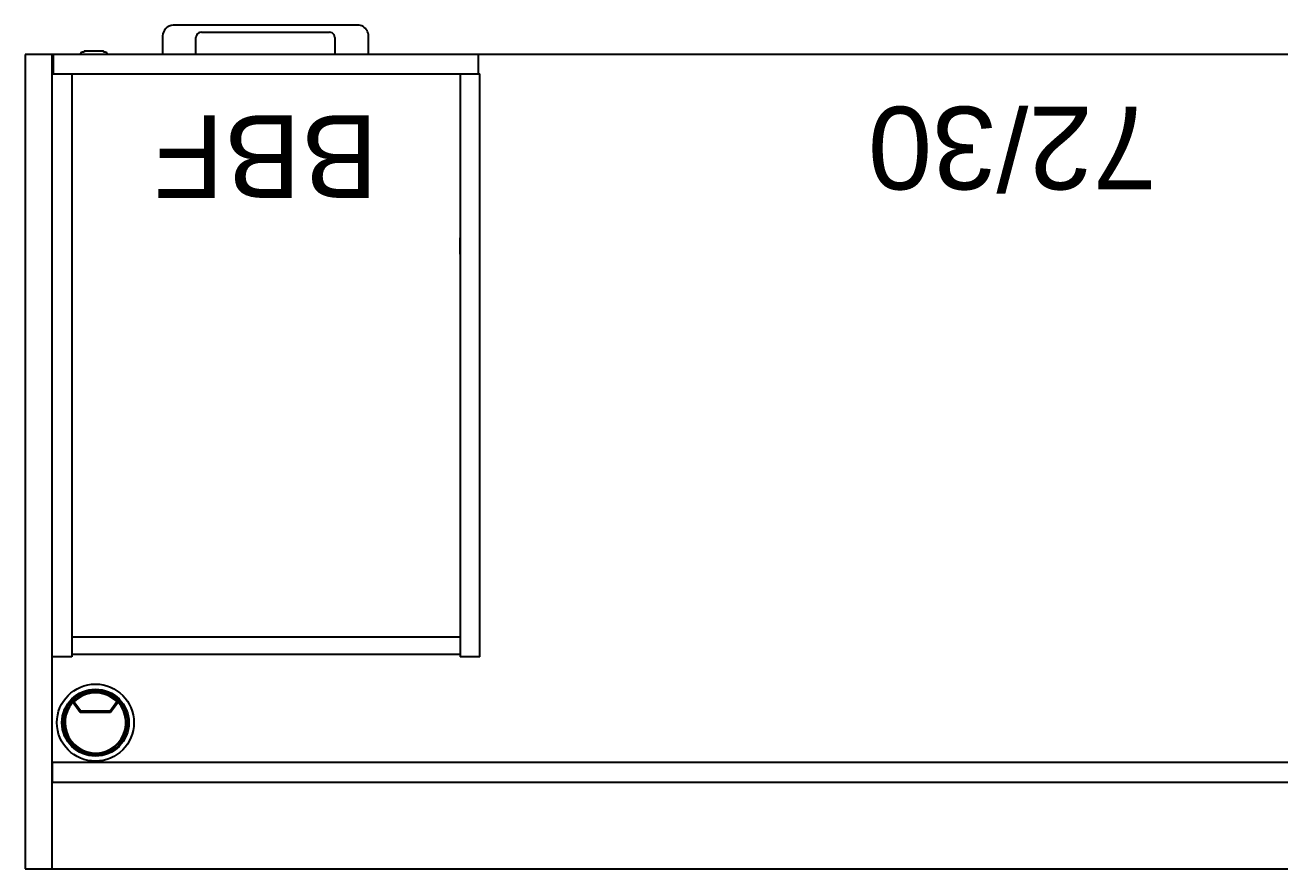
# Model space of a CAD drawing. Header units: inches. Extents: x 14 to 610, y 9 to 600.
# Drawn here: x 431.85 to 477.38, y 502.5 to 533.11 of the extents above; entities that cross this region are included whole.
import ezdxf
from ezdxf.enums import TextEntityAlignment as Align

# ---------------------------------------------------------------- set-up
doc = ezdxf.new("R2010")
doc.units = ezdxf.units.IN
doc.header["$MEASUREMENT"] = 0
doc.layers.add('A-FURN', color=7, linetype='Continuous')
doc.styles.get("Standard").update_dxf_attribs({"font": 'arial.ttf'})

# ---------------------------------------------------------------- blocks, each defined once
blk = doc.blocks.new('P_5CLDS7230HW')
at = {"layer": 'A-FURN', "color": 5}
for p, q in [((71.654, 0), (0, 0)), ((70.669, 0), (70.669, -29.546)), ((71.654, -29.546), (71.654, 0)), ((70.669, -3.15), (0.984, -3.15)), ((70.669, -3.858), (70.669, -3.15)), ((0.984, -3.858), (70.669, -3.858)), ((68.269, -6.059), (68.549, -5.679)), ((68.321, -6.056), (68.569, -5.719)), ((68.549, -5.679), (69.652, -5.679)), ((68.569, -5.719), (69.632, -5.719)), ((69.632, -5.719), (69.881, -6.056)), ((69.652, -5.679), (69.932, -6.059)), ((0, -29.546), (71.654, -29.546))]:
    blk.add_line(p, q, dxfattribs=at)
for radius in [1.398, 1.215, 1.201, 1.181]:
    blk.add_circle((69.101, -5.305), radius, dxfattribs=at)
for radius, start, end in [(1.122, 317.7888, 222.2112), (1.102, 0, 222.0048), (1.102, 317.9952, 0), (1.122, 222.2112, 317.7888), (1.102, 222.0048, 317.9952), (1.083, 223.9116, 316.0884)]:
    blk.add_arc((69.101, -5.305), radius, start, end, dxfattribs=at)
blk.add_text('72/30', height=3, dxfattribs=at).set_placement((35.827, -26.15), align=Align.MIDDLE_CENTER)
blk.add_attdef('CAPTG', text='', height=2.5, dxfattribs=at).set_placement((-7342.095, 217.775, -0.512), align=Align.CENTER)
at = {"layer": 'A-FURN', "color": 5, "flags": 1}
for tag in ['CAPPN', 'CAPPD', 'CAPMG', 'CAPMC', 'CAPGC', 'CAPALIAS1', 'CAPALIAS2', 'CAPALIAS3', 'CAPBLDG', 'CAPFLOOR', 'CAPDEPT', 'CAPPERSON', 'CAPPL', 'CAPQT', 'CAPDH']:
    blk.add_attdef(tag, (0, 0), '', height=0.001, dxfattribs=at)
blk = doc.blocks.new('P_5CLBBF22HW')
at = {"layer": 'A-FURN', "color": 5}
for p, q in [((-15.512, 21.85), (-14.803, 21.85)), ((-15.512, 21.85), (-15.512, 0.709)), ((-14.803, 0.709), (-14.803, 21.85)), ((-14.803, 21.772), (-0.709, 21.772)), ((-0.709, 21.85), (0, 21.85)), ((-0.709, 0.709), (-0.709, 21.85)), ((0, 21.85), (0, 0.709)), ((-14.803, 21.142), (-0.709, 21.142)), ((-14.803, 7.244), (-14.803, 6.654)), ((0, 0.709), (-15.512, 0.709)), ((-15.472, 0.709), (-15.472, 0)), ((-0.039, 0), (-0.039, 0.709)), ((-15.472, 0), (-0.039, 0)), ((-11.476, 0), (-11.476, -0.669)), ((-10.256, -0.608), (-10.256, 0)), ((-5.217, 0), (-5.217, -0.608)), ((-3.996, -0.669), (-3.996, 0)), ((-1.925, -0.079), (-1.865, -0.079)), ((-1.865, -0.106), (-1.865, -0.079)), ((-1.849, -0.122), (-1.172, -0.122)), ((-1.156, -0.079), (-1.098, -0.079)), ((-1.156, -0.106), (-1.156, -0.079)), ((-5.413, -0.804), (-10.059, -0.804)), ((-11.083, -1.063), (-4.39, -1.063))]:
    blk.add_line(p, q, dxfattribs=at)
blk.add_lwpolyline([(-2.004, 0), (-1.02, 0)], dxfattribs=at)
for centre, radius, start, end in [((-1.925, 0), 0.0787, 180, 270), ((-1.098, 0), 0.0787, 270, 0), ((-1.849, -0.106), 0.0157, 180, 270), ((-1.172, -0.106), 0.0157, 270, 0), ((-11.083, -0.669), 0.394, 180, 240), ((-10.059, -0.608), 0.197, 180, 240), ((-10.059, -0.608), 0.197, 240, 270), ((-5.413, -0.608), 0.197, 270, 300), ((-5.413, -0.608), 0.197, 300, 360), ((-4.55, -0.576), 0.561, 319.7922, 350.4156), ((-11.083, -0.669), 0.394, 240, 270), ((-4.39, -0.711), 0.352, 270, 319.7922)]:
    blk.add_arc(centre, radius, start, end, dxfattribs=at)
blk.add_text('BBF', height=3, dxfattribs=at).set_placement((-7.756, 3.709), align=Align.MIDDLE_CENTER)
blk.add_attdef('CAPTG', text='', height=2.5, dxfattribs=at).set_placement((-7135.046, 881.853, -0.512), align=Align.CENTER)
at = {"layer": 'A-FURN', "color": 5, "flags": 1}
for tag in ['CAPPN', 'CAPPD', 'CAPMG', 'CAPMC', 'CAPGC', 'CAPALIAS1', 'CAPALIAS2', 'CAPALIAS3', 'CAPBLDG', 'CAPFLOOR', 'CAPDEPT', 'CAPPERSON', 'CAPPL', 'CAPQT', 'CAPDH']:
    blk.add_attdef(tag, (0, 0), '', height=0.001, dxfattribs=at)

msp = doc.modelspace()

# ---------------------------------------------------------------- block references
at = {"layer": 'A-FURN', "rotation": 180}
for name, p in [('P_5CLBBF22HW', (432.83129, 532.04773)), ('P_5CLDS7230HW', (503.50074, 502.50149))]:
    msp.add_blockref(name, p, dxfattribs=at)

doc.saveas('drawing.dxf')
